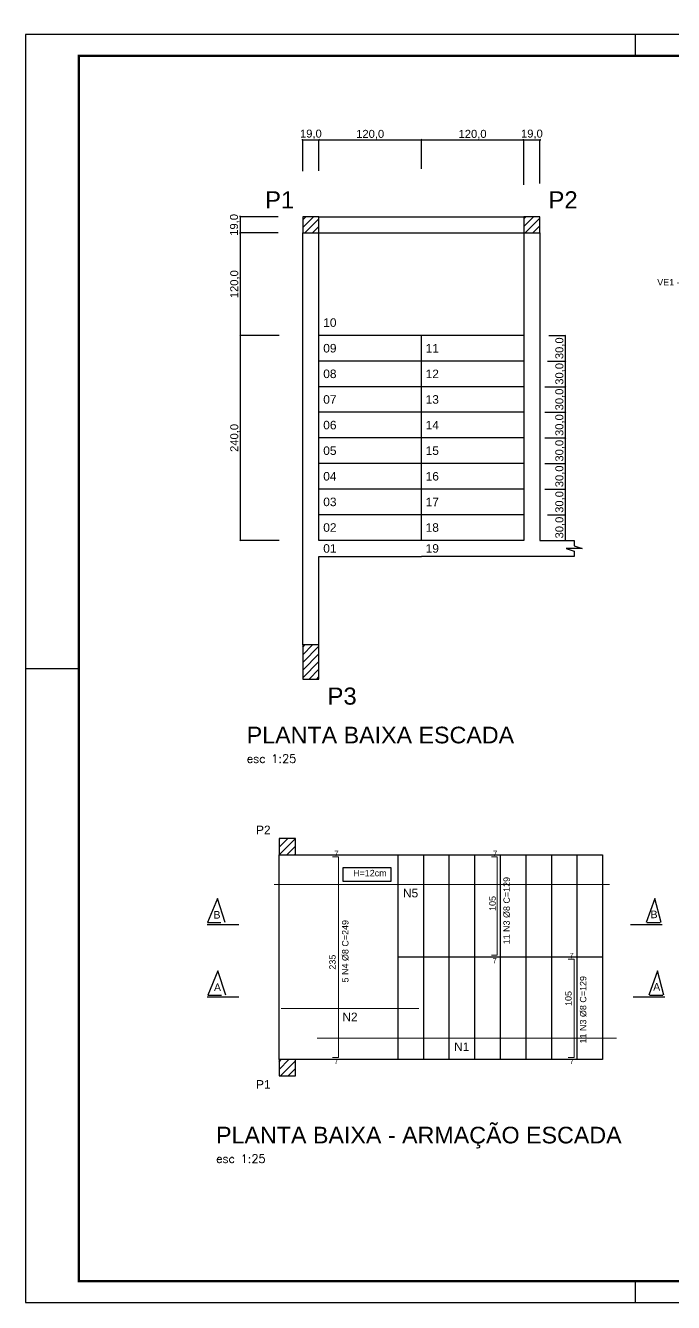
# Model space of a CAD drawing. Header units: millimetres. Extents: x 347 to 617, y -69 to -9.
# Drawn here: x 528.8 to 559.2, y -69.2 to -9.3 of the extents above; entities that cross this region are included whole.
import ezdxf

# ---------------------------------------------------------------- set-up
doc = ezdxf.new("R2010")
doc.units = ezdxf.units.MM
doc.linetypes.add('HIDDEN', pattern=[9.525, 6.35, -3.175])
for name, color, linetype in [('01 - Detalhe', 1, 'Continuous'), ('ARQ-FOLHA', 7, 'Continuous'), ('ARQ-TEXTO4', 1, 'Continuous'), ('COTA CYPE', 31, 'Continuous'), ('LINHAS GERAIS.', 7, 'Continuous')]:
    doc.layers.add(name, color=color, linetype=linetype)
doc.layers.add('ARM_LONGITUDINAL_Ø10', color=33, linetype='Continuous', lineweight=9)
doc.layers.add('ARM_LONGITUDINAL_Ø8', color=32, linetype='Continuous', lineweight=9)
doc.styles.add('ROMANS', font='romans.shx')
doc.styles.get("Standard").update_dxf_attribs({"font": 'arial.ttf'})
doc.dimstyles.new('Copy of 1-50', dxfattribs={"dimscale": 0.05, "dimtxt": 7.5, "dimasz": 0.8, "dimexe": 0.1, "dimexo": 0.2, "dimgap": 0.3, "dimtad": 1, "dimdec": 1, "dimlfac": 25, "dimzin": 1, "dimtxsty": 'Standard', "dimblk": 'OBLIQUE', "dimcen": 10, "dimdle": 0.1, "dimclrd": 7, "dimclre": 8, "dimclrt": 256, "dimadec": 0, "dimazin": 2, "dimtfac": 1, "dimtdec": 1, "dimtmove": 2, "dimatfit": 0, "dimldrblk": 'OBLIQUE', "dimfxl": 0, "dimlwd": -1, "dimlwe": -1, "dimarcsym": 0})

# ---------------------------------------------------------------- blocks, each defined once
blk = doc.blocks.new('FOLHA A1')
at = {"layer": 'ARQ-FOLHA'}
for p, q in [((841, 0), (0, 0)), ((0, 0), (0, -594)), ((286, -10), (286, 0)), ((471, -10), (471, 0)), ((656, -10), (656, 0)), ((841, -594), (841, 0)), ((0, -297), (25, -297)), ((831, -297), (841, -297)), ((286, -594), (286, -584)), ((471, -594), (471, -584)), ((656, -594), (656, -584)), ((0, -594), (841, -594))]:
    blk.add_line(p, q, dxfattribs=at)
at = {"layer": 'ARQ-FOLHA', "const_width": 1}
blk.add_lwpolyline([(25, -10), (25, -584), (831, -584), (831, -10), (25, -10)], dxfattribs=at)
blk = doc.blocks.new('_OBLIQUE')
at = {"color": 0, "linetype": 'ByBlock'}
blk.add_line((-0.5, -0.5), (0.5, 0.5), dxfattribs=at)
blk = doc.blocks.new('*D423')
at = {"layer": 'COTA CYPE', "color": 7}
for p, q in [((541.801, -14.698), (541.761, -14.698)), ((541.801, -14.698), (542.561, -14.698)), ((542.561, -14.698), (542.601, -14.698))]:
    blk.add_line(p, q, dxfattribs=at)
at = {"layer": 'COTA CYPE', "color": 8}
for p, q in [((541.801, -16.172), (541.801, -14.693)), ((542.561, -16.154), (542.561, -14.693))]:
    blk.add_line(p, q, dxfattribs=at)
at = {"layer": 'Defpoints', "color": 0}
for p in [(542.561, -14.698), (541.801, -16.182), (542.561, -16.164)]:
    blk.add_point(p, dxfattribs=at)
at = {"layer": 'COTA CYPE', "color": 7, "xscale": 0.04000000000000001, "yscale": 0.04000000000000001, "zscale": 0.04000000000000001}
blk.add_blockref('_OBLIQUE', (541.801, -14.698), dxfattribs=at)
at = {"layer": 'COTA CYPE', "color": 7, "xscale": 0.04000000000000001, "yscale": 0.04000000000000001, "zscale": 0.04000000000000001, "rotation": 180}
blk.add_blockref('_OBLIQUE', (542.561, -14.698), dxfattribs=at)
at = {"layer": 'COTA CYPE', "insert": (542.181, -14.445), "char_height": 0.375, "attachment_point": 5}
blk.add_mtext('19,0', dxfattribs=at)
blk = doc.blocks.new('*D424')
at = {"layer": 'COTA CYPE', "color": 7}
blk.add_line((542.556, -14.698), (547.366, -14.698), dxfattribs=at)
at = {"layer": 'COTA CYPE', "color": 8}
for p, q in [((542.561, -16.154), (542.561, -14.693)), ((547.361, -16.06), (547.361, -14.693))]:
    blk.add_line(p, q, dxfattribs=at)
at = {"layer": 'Defpoints', "color": 0}
for p in [(547.361, -14.698), (547.361, -16.07), (542.561, -16.164)]:
    blk.add_point(p, dxfattribs=at)
at = {"layer": 'COTA CYPE', "color": 7, "xscale": 0.04000000000000001, "yscale": 0.04000000000000001, "zscale": 0.04000000000000001, "rotation": 180}
blk.add_blockref('_OBLIQUE', (542.561, -14.698), dxfattribs=at)
at = {"layer": 'COTA CYPE', "color": 7, "xscale": 0.04000000000000001, "yscale": 0.04000000000000001, "zscale": 0.04000000000000001}
blk.add_blockref('_OBLIQUE', (547.361, -14.698), dxfattribs=at)
at = {"layer": 'COTA CYPE', "insert": (544.961, -14.457), "char_height": 0.375, "attachment_point": 5}
blk.add_mtext('120,0', dxfattribs=at)
blk = doc.blocks.new('*D425')
at = {"layer": 'COTA CYPE', "color": 7}
blk.add_line((547.356, -14.698), (552.166, -14.698), dxfattribs=at)
at = {"layer": 'COTA CYPE', "color": 8}
for p, q in [((547.361, -16.06), (547.361, -14.693)), ((552.161, -16.816), (552.161, -14.693))]:
    blk.add_line(p, q, dxfattribs=at)
at = {"layer": 'Defpoints', "color": 0}
for p in [(552.161, -14.698), (547.361, -16.07), (552.161, -16.826)]:
    blk.add_point(p, dxfattribs=at)
at = {"layer": 'COTA CYPE', "color": 7, "xscale": 0.04000000000000001, "yscale": 0.04000000000000001, "zscale": 0.04000000000000001, "rotation": 180}
blk.add_blockref('_OBLIQUE', (547.361, -14.698), dxfattribs=at)
at = {"layer": 'COTA CYPE', "color": 7, "xscale": 0.04000000000000001, "yscale": 0.04000000000000001, "zscale": 0.04000000000000001}
blk.add_blockref('_OBLIQUE', (552.161, -14.698), dxfattribs=at)
at = {"layer": 'COTA CYPE', "insert": (549.761, -14.457), "char_height": 0.375, "attachment_point": 5}
blk.add_mtext('120,0', dxfattribs=at)
blk = doc.blocks.new('*D426')
at = {"layer": 'COTA CYPE', "color": 7}
for p, q in [((552.161, -14.698), (552.121, -14.698)), ((552.161, -14.698), (552.921, -14.698)), ((552.921, -14.698), (552.961, -14.698))]:
    blk.add_line(p, q, dxfattribs=at)
at = {"layer": 'COTA CYPE', "color": 8}
for p, q in [((552.161, -16.816), (552.161, -14.693)), ((552.921, -16.743), (552.921, -14.693))]:
    blk.add_line(p, q, dxfattribs=at)
at = {"layer": 'Defpoints', "color": 0}
for p in [(552.921, -14.698), (552.161, -16.826), (552.921, -16.753)]:
    blk.add_point(p, dxfattribs=at)
at = {"layer": 'COTA CYPE', "color": 7, "xscale": 0.04000000000000001, "yscale": 0.04000000000000001, "zscale": 0.04000000000000001}
blk.add_blockref('_OBLIQUE', (552.161, -14.698), dxfattribs=at)
at = {"layer": 'COTA CYPE', "color": 7, "xscale": 0.04000000000000001, "yscale": 0.04000000000000001, "zscale": 0.04000000000000001, "rotation": 180}
blk.add_blockref('_OBLIQUE', (552.921, -14.698), dxfattribs=at)
at = {"layer": 'COTA CYPE', "insert": (552.541, -14.445), "char_height": 0.375, "attachment_point": 5}
blk.add_mtext('19,0', dxfattribs=at)
blk = doc.blocks.new('*D427')
at = {"layer": 'COTA CYPE', "color": 8}
for p, q in [((540.64, -18.305), (538.859, -18.305)), ((540.64, -19.065), (538.859, -19.065))]:
    blk.add_line(p, q, dxfattribs=at)
at = {"layer": 'COTA CYPE', "color": 7}
for p, q in [((538.864, -18.305), (538.864, -18.265)), ((538.864, -18.305), (538.864, -19.065)), ((538.864, -19.065), (538.864, -19.105))]:
    blk.add_line(p, q, dxfattribs=at)
at = {"layer": 'Defpoints', "color": 0}
for p in [(540.65, -18.305), (538.864, -19.065), (540.65, -19.065)]:
    blk.add_point(p, dxfattribs=at)
at = {"layer": 'COTA CYPE', "color": 7, "xscale": 0.04000000000000001, "yscale": 0.04000000000000001, "zscale": 0.04000000000000001}
for p, rotation in [((538.864, -18.305), 270), ((538.864, -19.065), 90)]:
    blk.add_blockref('_OBLIQUE', p, dxfattribs=dict(at, rotation=rotation))
at = {"layer": 'COTA CYPE', "insert": (538.611, -18.685), "char_height": 0.375, "attachment_point": 5, "rotation": 90}
blk.add_mtext('19,0', dxfattribs=at)
blk = doc.blocks.new('*D428')
at = {"layer": 'COTA CYPE', "color": 8}
for p, q in [((540.64, -19.065), (538.859, -19.065)), ((540.695, -23.865), (538.859, -23.865))]:
    blk.add_line(p, q, dxfattribs=at)
at = {"layer": 'COTA CYPE', "color": 7}
blk.add_line((538.864, -19.06), (538.864, -23.87), dxfattribs=at)
at = {"layer": 'Defpoints', "color": 0}
for p in [(540.65, -19.065), (538.864, -23.865), (540.705, -23.865)]:
    blk.add_point(p, dxfattribs=at)
at = {"layer": 'COTA CYPE', "color": 7, "xscale": 0.04000000000000001, "yscale": 0.04000000000000001, "zscale": 0.04000000000000001}
for p, rotation in [((538.864, -19.065), 90), ((538.864, -23.865), 270)]:
    blk.add_blockref('_OBLIQUE', p, dxfattribs=dict(at, rotation=rotation))
at = {"layer": 'COTA CYPE', "insert": (538.624, -21.465), "char_height": 0.375, "attachment_point": 5, "rotation": 90}
blk.add_mtext('120,0', dxfattribs=at)
blk = doc.blocks.new('*D429')
at = {"layer": 'COTA CYPE', "color": 8}
for p, q in [((540.695, -23.865), (538.859, -23.865)), ((540.695, -33.465), (538.859, -33.465))]:
    blk.add_line(p, q, dxfattribs=at)
at = {"layer": 'COTA CYPE', "color": 7}
blk.add_line((538.864, -23.86), (538.864, -33.47), dxfattribs=at)
at = {"layer": 'Defpoints', "color": 0}
for p in [(540.705, -23.865), (538.864, -33.465), (540.705, -33.465)]:
    blk.add_point(p, dxfattribs=at)
at = {"layer": 'COTA CYPE', "color": 7, "xscale": 0.04000000000000001, "yscale": 0.04000000000000001, "zscale": 0.04000000000000001}
for p, rotation in [((538.864, -23.865), 90), ((538.864, -33.465), 270)]:
    blk.add_blockref('_OBLIQUE', p, dxfattribs=dict(at, rotation=rotation))
at = {"layer": 'COTA CYPE', "insert": (538.624, -28.665), "char_height": 0.375, "attachment_point": 5, "rotation": 90}
blk.add_mtext('240,0', dxfattribs=at)
blk = doc.blocks.new('*D434')
at = {"layer": 'COTA CYPE', "color": 8}
for p, q in [((553.333, -23.865), (554.108, -23.865)), ((553.277, -25.065), (554.108, -25.065))]:
    blk.add_line(p, q, dxfattribs=at)
at = {"layer": 'COTA CYPE', "color": 7}
blk.add_line((554.103, -23.86), (554.103, -25.07), dxfattribs=at)
at = {"layer": 'Defpoints', "color": 0}
for p in [(553.323, -23.865), (553.267, -25.065), (554.103, -25.065)]:
    blk.add_point(p, dxfattribs=at)
at = {"layer": 'COTA CYPE', "color": 7, "xscale": 0.04000000000000001, "yscale": 0.04000000000000001, "zscale": 0.04000000000000001}
for p, rotation in [((554.103, -23.865), 90), ((554.103, -25.065), 270)]:
    blk.add_blockref('_OBLIQUE', p, dxfattribs=dict(at, rotation=rotation))
at = {"layer": 'COTA CYPE', "insert": (553.862, -24.465), "char_height": 0.375, "attachment_point": 5, "rotation": 90}
blk.add_mtext('30,0', dxfattribs=at)
blk = doc.blocks.new('*D435')
at = {"layer": 'COTA CYPE', "color": 8}
for p, q in [((553.277, -25.065), (554.108, -25.065)), ((553.149, -26.265), (554.108, -26.265))]:
    blk.add_line(p, q, dxfattribs=at)
at = {"layer": 'COTA CYPE', "color": 7}
blk.add_line((554.103, -25.06), (554.103, -26.27), dxfattribs=at)
at = {"layer": 'Defpoints', "color": 0}
for p in [(553.267, -25.065), (553.139, -26.265), (554.103, -26.265)]:
    blk.add_point(p, dxfattribs=at)
at = {"layer": 'COTA CYPE', "color": 7, "xscale": 0.04000000000000001, "yscale": 0.04000000000000001, "zscale": 0.04000000000000001}
for p, rotation in [((554.103, -25.065), 90), ((554.103, -26.265), 270)]:
    blk.add_blockref('_OBLIQUE', p, dxfattribs=dict(at, rotation=rotation))
at = {"layer": 'COTA CYPE', "insert": (553.862, -25.665), "char_height": 0.375, "attachment_point": 5, "rotation": 90}
blk.add_mtext('30,0', dxfattribs=at)
blk = doc.blocks.new('*D436')
at = {"layer": 'COTA CYPE', "color": 8}
for p, q in [((553.149, -26.265), (554.108, -26.265)), ((553.149, -27.465), (554.108, -27.465))]:
    blk.add_line(p, q, dxfattribs=at)
at = {"layer": 'COTA CYPE', "color": 7}
blk.add_line((554.103, -26.26), (554.103, -27.47), dxfattribs=at)
at = {"layer": 'Defpoints', "color": 0}
for p in [(553.139, -26.265), (553.139, -27.465), (554.103, -27.465)]:
    blk.add_point(p, dxfattribs=at)
at = {"layer": 'COTA CYPE', "color": 7, "xscale": 0.04000000000000001, "yscale": 0.04000000000000001, "zscale": 0.04000000000000001}
for p, rotation in [((554.103, -26.265), 90), ((554.103, -27.465), 270)]:
    blk.add_blockref('_OBLIQUE', p, dxfattribs=dict(at, rotation=rotation))
at = {"layer": 'COTA CYPE', "insert": (553.862, -26.865), "char_height": 0.375, "attachment_point": 5, "rotation": 90}
blk.add_mtext('30,0', dxfattribs=at)
blk = doc.blocks.new('*D437')
at = {"layer": 'COTA CYPE', "color": 8}
for p, q in [((553.149, -27.465), (554.108, -27.465)), ((553.149, -28.665), (554.108, -28.665))]:
    blk.add_line(p, q, dxfattribs=at)
at = {"layer": 'COTA CYPE', "color": 7}
blk.add_line((554.103, -27.46), (554.103, -28.67), dxfattribs=at)
at = {"layer": 'Defpoints', "color": 0}
for p in [(553.139, -27.465), (553.139, -28.665), (554.103, -28.665)]:
    blk.add_point(p, dxfattribs=at)
at = {"layer": 'COTA CYPE', "color": 7, "xscale": 0.04000000000000001, "yscale": 0.04000000000000001, "zscale": 0.04000000000000001}
for p, rotation in [((554.103, -27.465), 90), ((554.103, -28.665), 270)]:
    blk.add_blockref('_OBLIQUE', p, dxfattribs=dict(at, rotation=rotation))
at = {"layer": 'COTA CYPE', "insert": (553.862, -28.065), "char_height": 0.375, "attachment_point": 5, "rotation": 90}
blk.add_mtext('30,0', dxfattribs=at)
blk = doc.blocks.new('*D438')
at = {"layer": 'COTA CYPE', "color": 8}
for p, q in [((553.149, -28.665), (554.108, -28.665)), ((553.149, -29.865), (554.108, -29.865))]:
    blk.add_line(p, q, dxfattribs=at)
at = {"layer": 'COTA CYPE', "color": 7}
blk.add_line((554.103, -28.66), (554.103, -29.87), dxfattribs=at)
at = {"layer": 'Defpoints', "color": 0}
for p in [(553.139, -28.665), (553.139, -29.865), (554.103, -29.865)]:
    blk.add_point(p, dxfattribs=at)
at = {"layer": 'COTA CYPE', "color": 7, "xscale": 0.04000000000000001, "yscale": 0.04000000000000001, "zscale": 0.04000000000000001}
for p, rotation in [((554.103, -28.665), 90), ((554.103, -29.865), 270)]:
    blk.add_blockref('_OBLIQUE', p, dxfattribs=dict(at, rotation=rotation))
at = {"layer": 'COTA CYPE', "insert": (553.862, -29.265), "char_height": 0.375, "attachment_point": 5, "rotation": 90}
blk.add_mtext('30,0', dxfattribs=at)
blk = doc.blocks.new('*D439')
at = {"layer": 'COTA CYPE', "color": 8}
for p, q in [((553.149, -29.865), (554.108, -29.865)), ((553.149, -31.065), (554.108, -31.065))]:
    blk.add_line(p, q, dxfattribs=at)
at = {"layer": 'COTA CYPE', "color": 7}
blk.add_line((554.103, -29.86), (554.103, -31.07), dxfattribs=at)
at = {"layer": 'Defpoints', "color": 0}
for p in [(553.139, -29.865), (553.139, -31.065), (554.103, -31.065)]:
    blk.add_point(p, dxfattribs=at)
at = {"layer": 'COTA CYPE', "color": 7, "xscale": 0.04000000000000001, "yscale": 0.04000000000000001, "zscale": 0.04000000000000001}
for p, rotation in [((554.103, -29.865), 90), ((554.103, -31.065), 270)]:
    blk.add_blockref('_OBLIQUE', p, dxfattribs=dict(at, rotation=rotation))
at = {"layer": 'COTA CYPE', "insert": (553.862, -30.465), "char_height": 0.375, "attachment_point": 5, "rotation": 90}
blk.add_mtext('30,0', dxfattribs=at)
blk = doc.blocks.new('*D440')
at = {"layer": 'COTA CYPE', "color": 8}
for p, q in [((553.149, -31.065), (554.108, -31.065)), ((553.274, -32.265), (554.108, -32.265))]:
    blk.add_line(p, q, dxfattribs=at)
at = {"layer": 'COTA CYPE', "color": 7}
blk.add_line((554.103, -31.06), (554.103, -32.27), dxfattribs=at)
at = {"layer": 'Defpoints', "color": 0}
for p in [(553.139, -31.065), (553.264, -32.265), (554.103, -32.265)]:
    blk.add_point(p, dxfattribs=at)
at = {"layer": 'COTA CYPE', "color": 7, "xscale": 0.04000000000000001, "yscale": 0.04000000000000001, "zscale": 0.04000000000000001}
for p, rotation in [((554.103, -31.065), 90), ((554.103, -32.265), 270)]:
    blk.add_blockref('_OBLIQUE', p, dxfattribs=dict(at, rotation=rotation))
at = {"layer": 'COTA CYPE', "insert": (553.862, -31.665), "char_height": 0.375, "attachment_point": 5, "rotation": 90}
blk.add_mtext('30,0', dxfattribs=at)
blk = doc.blocks.new('*D441')
at = {"layer": 'COTA CYPE', "color": 8}
for p, q in [((553.274, -32.265), (554.108, -32.265)), ((553.149, -33.465), (554.108, -33.465))]:
    blk.add_line(p, q, dxfattribs=at)
at = {"layer": 'COTA CYPE', "color": 7}
blk.add_line((554.103, -32.26), (554.103, -33.47), dxfattribs=at)
at = {"layer": 'Defpoints', "color": 0}
for p in [(553.264, -32.265), (553.139, -33.465), (554.103, -33.465)]:
    blk.add_point(p, dxfattribs=at)
at = {"layer": 'COTA CYPE', "color": 7, "xscale": 0.04000000000000001, "yscale": 0.04000000000000001, "zscale": 0.04000000000000001}
for p, rotation in [((554.103, -32.265), 90), ((554.103, -33.465), 270)]:
    blk.add_blockref('_OBLIQUE', p, dxfattribs=dict(at, rotation=rotation))
at = {"layer": 'COTA CYPE', "insert": (553.862, -32.865), "char_height": 0.375, "attachment_point": 5, "rotation": 90}
blk.add_mtext('30,0', dxfattribs=at)

msp = doc.modelspace()

# ---------------------------------------------------------------- hatches: boundary and pattern name
at = {"layer": 'COTA CYPE'}
h = msp.add_hatch(dxfattribs=at)
h.set_pattern_fill('ANSI31', scale=0.08)
h.set_pattern_definition([(45, (94.4651, 0.93045), (-0.17960512, 0.17960512), [])])
h.paths.add_polyline_path([(552.921, -18.3054), (552.161, -18.3054), (552.161, -19.0654), (552.921, -19.0654)])
h.paths.add_polyline_path([(542.561, -38.3654), (541.801, -38.3654), (541.801, -39.9654), (542.561, -39.9654)])
h.paths.add_polyline_path([(541.4537, -47.4283), (540.6937, -47.4283), (540.6937, -48.1883), (541.4537, -48.1883)])
h.paths.add_polyline_path([(541.4537, -57.7883), (540.6937, -57.7883), (540.6937, -58.5483), (541.4537, -58.5483)])
h.paths.add_polyline_path([(547.0136, -11.6892), (584.5454, -11.6892), (584.5454, -9.3471), (547.0136, -9.3471)], flags=9)
h.paths.add_polyline_path([(597.8558, -15.4495), (599.4734, -15.4495), (599.4734, -14.8485), (597.8558, -14.8485)], flags=9)
h.paths.add_polyline_path([(597.8558, -14.4686), (599.4734, -14.4686), (599.4734, -13.8676), (597.8558, -13.8676)], flags=9)
h.paths.add_polyline_path([(598.0188, -13.4674), (599.4098, -13.4674), (599.4098, -12.8664), (598.0188, -12.8664)], flags=9)
h.paths.add_polyline_path([(598.02, -12.4572), (599.411, -12.4572), (599.411, -11.8561), (598.02, -11.8561)], flags=9)
h.paths.add_polyline_path([(598.0184, -11.472), (599.4094, -11.472), (599.4094, -10.871), (598.0184, -10.871)], flags=9)
h.paths.add_polyline_path([(599.6282, -37.5405), (616.7679, -37.5405), (616.7679, -33.6371), (599.6282, -33.6371)], flags=9)
h.paths.add_polyline_path([(556.2319, -66.1142), (572.2191, -66.1142), (572.2191, -63.9435), (556.2319, -63.9435)], flags=9)
h.paths.add_polyline_path([(586.4827, -36.661), (587.0989, -36.661), (587.0989, -36.0428), (586.4827, -36.0428)], flags=9)
h.paths.add_polyline_path([(581.0699, -39.8028), (581.7967, -39.3635), (581.4768, -38.8344), (580.7501, -39.2738)], flags=24)
h.paths.add_polyline_path([(572.9695, -42.6109), (573.8187, -42.6109), (573.8187, -41.9927), (572.9695, -41.9927)], flags=9)
h.paths.add_polyline_path([(570.2202, -42.6883), (570.6033, -42.6883), (570.6033, -42.0701), (570.2202, -42.0701)], flags=9)
h.paths.add_polyline_path([(585.9894, -62.7217), (586.6055, -62.7217), (586.6055, -62.1035), (585.9894, -62.1035)], flags=9)
h.paths.add_polyline_path([(572.095, -53.3127), (572.9442, -53.3127), (572.9442, -52.6944), (572.095, -52.6944)], flags=9)
h.paths.add_polyline_path([(569.807, -53.4314), (570.19, -53.4314), (570.19, -52.8132), (569.807, -52.8132)], flags=9)
h.paths.add_polyline_path([(578.9858, -58.0279), (579.7231, -58.4494), (580.0299, -57.9127), (579.2927, -57.4912)], flags=24)
h.paths.add_polyline_path([(575.462, -53.5927), (575.9636, -53.9505), (576.3226, -53.4473), (575.821, -53.0894)], flags=9)
h.paths.add_polyline_path([(572.3829, -55.0276), (572.9991, -55.0276), (572.9991, -54.4093), (572.3829, -54.4093)], flags=9)
h.paths.add_polyline_path([(586.6191, -33.8532), (589.6238, -33.8532), (589.6238, -33.2349), (586.6191, -33.2349)], flags=9)
h.paths.add_polyline_path([(568.152, -39.9914), (571.4926, -39.9914), (571.4926, -39.3731), (568.152, -39.3731)], flags=9)
h.paths.add_polyline_path([(567.7287, -50.8259), (571.0692, -50.8259), (571.0692, -50.2077), (567.7287, -50.2077)], flags=9)
h.paths.add_polyline_path([(586.2242, -57.3782), (589.0057, -57.3782), (589.0057, -56.76), (586.2242, -56.76)], flags=9)
h.paths.add_polyline_path([(543.503, -53.6613), (543.503, -52.8121), (542.8848, -52.8121), (542.8848, -53.6613)], flags=9)
h.paths.add_polyline_path([(554.5665, -55.3953), (554.5665, -54.546), (553.9483, -54.546), (553.9483, -55.3953)], flags=9)
h.paths.add_polyline_path([(543.2073, -48.3851), (543.5232, -48.3851), (543.5232, -47.8754), (543.2073, -47.8754)], flags=9)
h.paths.add_polyline_path([(543.1973, -58.1238), (543.5132, -58.1238), (543.5132, -57.614), (543.1973, -57.614)], flags=9)
h.paths.add_polyline_path([(554.2312, -58.1345), (554.5471, -58.1345), (554.5471, -57.6248), (554.2312, -57.6248)], flags=9)
h.paths.add_polyline_path([(554.2267, -53.1728), (554.5425, -53.1728), (554.5425, -52.6631), (554.2267, -52.6631)], flags=9)
h.paths.add_polyline_path([(550.6455, -48.3825), (550.9613, -48.3825), (550.9613, -47.8727), (550.6455, -47.8727)], flags=9)
h.paths.add_polyline_path([(550.6243, -53.4102), (550.9402, -53.4102), (550.9402, -52.9005), (550.6243, -52.9005)], flags=9)
h.paths.add_polyline_path([(551.0073, -50.9438), (551.0073, -50.0945), (550.3891, -50.0945), (550.3891, -50.9438)], flags=9)
h.paths.add_polyline_path([(544.0519, -49.364), (545.7741, -49.364), (545.7741, -48.7458), (544.0519, -48.7458)], flags=9)
h.paths.add_polyline_path([(582.713, -18.7476), (588.8735, -18.7476), (588.8735, -17.8646), (582.713, -17.8646)], flags=9)
h.paths.add_polyline_path([(582.8441, -25.0476), (588.1714, -25.0476), (588.1714, -24.1646), (582.8441, -24.1646)], flags=9)
h.paths.add_polyline_path([(582.4812, -12.4476), (588.1714, -12.4476), (588.1714, -11.5646), (582.4812, -11.5646)], flags=9)
h.paths.add_polyline_path([(579.9771, -65.9763), (586.1067, -65.9763), (586.1067, -64.0149), (579.9771, -64.0149)], flags=9)
h.paths.add_polyline_path([(570.6393, -46.4883), (576.7673, -46.4883), (576.7673, -44.5268), (570.6393, -44.5268)], flags=9)
h.paths.add_polyline_path([(537.5554, -62.762), (556.7652, -62.762), (556.7652, -60.8006), (537.5554, -60.8006)], flags=9)
h.paths.add_polyline_path([(537.5273, -51.2707), (538.0327, -51.2705), (538.0324, -50.741), (537.527, -50.7412)], flags=9)
h.paths.add_polyline_path([(558.0139, -51.2518), (558.5193, -51.2515), (558.519, -50.722), (558.0136, -50.7223)], flags=9)
h.paths.add_polyline_path([(537.5514, -54.6638), (538.0583, -54.6635), (538.0581, -54.134), (537.5512, -54.1343)], flags=9)
h.paths.add_polyline_path([(558.1375, -54.6448), (558.6444, -54.6446), (558.6441, -54.115), (558.1372, -54.1153)], flags=9)
h.paths.add_polyline_path([(538.9924, -43.8645), (551.7244, -43.8645), (551.7244, -41.903), (538.9924, -41.903)], flags=9)
h.paths.add_polyline_path([(564.7191, -32.1795), (573.5132, -32.1795), (573.5132, -30.218), (564.7191, -30.218)], flags=9)
h.paths.add_polyline_path([(539.5397, -47.4467), (540.4232, -47.4467), (540.4232, -46.6224), (539.5397, -46.6224)], flags=9)
h.paths.add_polyline_path([(539.6128, -59.3683), (540.4963, -59.3683), (540.4963, -58.544), (539.6128, -58.544)], flags=9)
h.paths.add_polyline_path([(546.3865, -50.4067), (547.3008, -50.4067), (547.3008, -49.5824), (546.3865, -49.5824)], flags=9)
h.paths.add_polyline_path([(551.6812, -52.4774), (551.6812, -49.1704), (551.063, -49.1704), (551.063, -52.4774)], flags=9)
h.paths.add_polyline_path([(579.7195, -41.4783), (583.7965, -39.1), (583.3812, -38.388), (579.3041, -40.7663)], flags=9)
h.paths.add_polyline_path([(544.1185, -54.2474), (544.1185, -51.1735), (543.5003, -51.1735), (543.5003, -54.2474)], flags=9)
h.paths.add_polyline_path([(555.2671, -57.1196), (555.2671, -53.8127), (554.6489, -53.8127), (554.6489, -57.1196)], flags=9)
h.paths.add_polyline_path([(548.8266, -57.6083), (549.7409, -57.6083), (549.7409, -56.784), (548.8266, -56.784)], flags=9)
h.paths.add_polyline_path([(543.5503, -56.2083), (544.4646, -56.2083), (544.4646, -55.384), (543.5503, -55.384)], flags=9)
h.paths.add_polyline_path([(577.4864, -58.0241), (581.5635, -60.4024), (581.9788, -59.6904), (577.9017, -57.3121)], flags=9)
h.paths.add_polyline_path([(570.2053, -54.0838), (574.9254, -54.0838), (574.9254, -53.2595), (570.2053, -53.2595)], flags=9)
h.paths.add_polyline_path([(574.1804, -16.0502), (577.1851, -16.0502), (577.1851, -15.432), (574.1804, -15.432)], flags=9)
h.paths.add_polyline_path([(575.0428, -13.5049), (575.8643, -13.5049), (575.8643, -12.6806), (575.0428, -12.6806)], flags=9)
h.paths.add_polyline_path([(573.8428, -14.2049), (574.6643, -14.2049), (574.6643, -13.3806), (573.8428, -13.3806)], flags=9)
h.paths.add_polyline_path([(572.6436, -14.9118), (573.4651, -14.9118), (573.4651, -14.0875), (572.6436, -14.0875)], flags=9)
h.paths.add_polyline_path([(571.4439, -15.6049), (572.2654, -15.6049), (572.2654, -14.7806), (571.4439, -14.7806)], flags=9)
h.paths.add_polyline_path([(570.2406, -16.3049), (571.0621, -16.3049), (571.0621, -15.4806), (570.2406, -15.4806)], flags=9)
h.paths.add_polyline_path([(569.0452, -17.0118), (569.8668, -17.0118), (569.8668, -16.1875), (569.0452, -16.1875)], flags=9)
h.paths.add_polyline_path([(567.8436, -17.7047), (568.6651, -17.7047), (568.6651, -16.8804), (567.8436, -16.8804)], flags=9)
h.paths.add_polyline_path([(566.6477, -18.4118), (567.4692, -18.4118), (567.4692, -17.5875), (566.6477, -17.5875)], flags=9)
h.paths.add_polyline_path([(565.5208, -19.1118), (566.3424, -19.1118), (566.3424, -18.2875), (565.5208, -18.2875)], flags=9)
h.paths.add_polyline_path([(563.9789, -19.8049), (564.8005, -19.8049), (564.8005, -18.9806), (563.9789, -18.9806)], flags=9)
h.paths.add_polyline_path([(565.2166, -20.5049), (566.0381, -20.5049), (566.0381, -19.6806), (565.2166, -19.6806)], flags=9)
h.paths.add_polyline_path([(566.4166, -21.2049), (567.2381, -21.2049), (567.2381, -20.3806), (566.4166, -20.3806)], flags=9)
h.paths.add_polyline_path([(567.6166, -21.9049), (568.4381, -21.9049), (568.4381, -21.0806), (567.6166, -21.0806)], flags=9)
h.paths.add_polyline_path([(568.8166, -22.6049), (569.6381, -22.6049), (569.6381, -21.7806), (568.8166, -21.7806)], flags=9)
h.paths.add_polyline_path([(570.0166, -23.3049), (570.8381, -23.3049), (570.8381, -22.4806), (570.0166, -22.4806)], flags=9)
h.paths.add_polyline_path([(571.2166, -24.0049), (572.0381, -24.0049), (572.0381, -23.1806), (571.2166, -23.1806)], flags=9)
h.paths.add_polyline_path([(572.4166, -24.7047), (573.2381, -24.7047), (573.2381, -23.8804), (572.4166, -23.8804)], flags=9)
h.paths.add_polyline_path([(573.6166, -25.4049), (574.4381, -25.4049), (574.4381, -24.5806), (573.6166, -24.5806)], flags=9)
h.paths.add_polyline_path([(574.8166, -26.1049), (575.6381, -26.1049), (575.6381, -25.2806), (574.8166, -25.2806)], flags=9)
h.paths.add_polyline_path([(558.3409, -21.6864), (561.6814, -21.6864), (561.6814, -21.0682), (558.3409, -21.0682)], flags=9)
h.paths.add_polyline_path([(575.8109, -28.0795), (578.5923, -28.0795), (578.5923, -27.4613), (575.8109, -27.4613)], flags=9)
h.paths.add_polyline_path([(540.1392, -18.2485), (541.7062, -18.2485), (541.7062, -16.7999), (540.1392, -16.7999)], flags=9)
h.paths.add_polyline_path([(553.1348, -18.2485), (554.7018, -18.2485), (554.7018, -16.7999), (553.1348, -16.7999)], flags=9)
h.paths.add_polyline_path([(542.7748, -41.4994), (544.3418, -41.4994), (544.3418, -40.0508), (542.7748, -40.0508)], flags=9)
h.paths.add_polyline_path([(547.4002, -34.2613), (548.2217, -34.2613), (548.2217, -33.437), (547.4002, -33.437)], flags=9)
h.paths.add_polyline_path([(547.4002, -24.8847), (548.2217, -24.8847), (548.2217, -24.0604), (547.4002, -24.0604)], flags=9)
h.paths.add_polyline_path([(547.4002, -26.0847), (548.2217, -26.0847), (548.2217, -25.2604), (547.4002, -25.2604)], flags=9)
h.paths.add_polyline_path([(547.4002, -27.2811), (548.2217, -27.2811), (548.2217, -26.4568), (547.4002, -26.4568)], flags=9)
h.paths.add_polyline_path([(547.4002, -28.4847), (548.2217, -28.4847), (548.2217, -27.6604), (547.4002, -27.6604)], flags=9)
h.paths.add_polyline_path([(547.4002, -29.6813), (548.2217, -29.6813), (548.2217, -28.857), (547.4002, -28.857)], flags=9)
h.paths.add_polyline_path([(547.4002, -30.8813), (548.2217, -30.8813), (548.2217, -30.057), (547.4002, -30.057)], flags=9)
h.paths.add_polyline_path([(547.4002, -32.0847), (548.2217, -32.0847), (548.2217, -31.2604), (547.4002, -31.2604)], flags=9)
h.paths.add_polyline_path([(547.4002, -33.2813), (548.2217, -33.2813), (548.2217, -32.457), (547.4002, -32.457)], flags=9)
h.paths.add_polyline_path([(542.6378, -34.2613), (543.4594, -34.2613), (543.4594, -33.437), (542.6378, -33.437)], flags=9)
h.paths.add_polyline_path([(542.6002, -23.6813), (543.4217, -23.6813), (543.4217, -22.857), (542.6002, -22.857)], flags=9)
h.paths.add_polyline_path([(542.6378, -24.8813), (543.4594, -24.8813), (543.4594, -24.057), (542.6378, -24.057)], flags=9)
h.paths.add_polyline_path([(542.6378, -26.0813), (543.4594, -26.0813), (543.4594, -25.257), (542.6378, -25.257)], flags=9)
h.paths.add_polyline_path([(542.6378, -27.2813), (543.4594, -27.2813), (543.4594, -26.457), (542.6378, -26.457)], flags=9)
h.paths.add_polyline_path([(542.6378, -28.4813), (543.4594, -28.4813), (543.4594, -27.657), (542.6378, -27.657)], flags=9)
h.paths.add_polyline_path([(542.6378, -29.6813), (543.4594, -29.6813), (543.4594, -28.857), (542.6378, -28.857)], flags=9)
h.paths.add_polyline_path([(542.6378, -30.8813), (543.4594, -30.8813), (543.4594, -30.057), (542.6378, -30.057)], flags=9)
h.paths.add_polyline_path([(542.6378, -32.0811), (543.4594, -32.0811), (543.4594, -31.2568), (542.6378, -31.2568)], flags=9)
h.paths.add_polyline_path([(542.6378, -33.2813), (543.4594, -33.2813), (543.4594, -32.457), (542.6378, -32.457)], flags=9)
h.paths.add_polyline_path([(595.4829, -10.253), (598.0764, -10.253), (598.0764, -9.694), (595.4829, -9.694)], flags=9)
h.paths.add_polyline_path([(600.4554, -32.7187), (602.0491, -32.7187), (602.0491, -32.1005), (600.4554, -32.1005)], flags=9)
h.paths.add_polyline_path([(599.8161, -63.9351), (611.3742, -63.9351), (611.3742, -63.2139), (599.8161, -63.2139)], flags=9)
h.paths.add_polyline_path([(605.6594, -12.9118), (606.7255, -12.9118), (606.7255, -12.5315), (605.6594, -12.5315)], flags=9)
h.paths.add_polyline_path([(603.6215, -12.9818), (604.9983, -12.9818), (604.9983, -12.6443), (603.6215, -12.6443)], flags=9)
h.paths.add_polyline_path([(605.8495, -14.2225), (606.9156, -14.2225), (606.9156, -13.8421), (605.8495, -13.8421)], flags=9)
h.paths.add_polyline_path([(603.308, -14.3139), (605.692, -14.3139), (605.692, -13.9335), (603.308, -13.9335)], flags=9)
h.paths.add_polyline_path([(609.2311, -54.2477), (611.4049, -54.2477), (611.4049, -53.6886), (609.2311, -53.6886)], flags=9)
h.paths.add_polyline_path([(608.477, -54.281), (608.9992, -54.281), (608.9992, -53.7219), (608.477, -53.7219)], flags=9)
h.paths.add_polyline_path([(609.2319, -52.636), (613.5851, -52.636), (613.5851, -52.0862), (609.2319, -52.0862)], flags=9)
h.paths.add_polyline_path([(609.2341, -53.6307), (610.8696, -53.6307), (610.8696, -53.09), (609.2341, -53.09)], flags=9)
h.paths.add_polyline_path([(609.2326, -52.1316), (610.6193, -52.1316), (610.6193, -51.5818), (609.2326, -51.5818)], flags=9)
h.paths.add_polyline_path([(609.3218, -51.3827), (611.5786, -51.3827), (611.5786, -50.8232), (609.3218, -50.8232)], flags=9)
h.paths.add_polyline_path([(603.8911, -54.0832), (607.5469, -54.0832), (607.5469, -53.5237), (603.8911, -53.5237)], flags=9)
h.paths.add_polyline_path([(609.2311, -53.1644), (610.6214, -53.1644), (610.6214, -52.6054), (609.2311, -52.6054)], flags=9)
h.paths.add_polyline_path([(608.4801, -53.1885), (608.9961, -53.1885), (608.9961, -52.6479), (608.4801, -52.6479)], flags=9)
h.paths.add_polyline_path([(608.4801, -52.6617), (609.0239, -52.6617), (609.0239, -52.121), (608.4801, -52.121)], flags=9)
h.paths.add_polyline_path([(603.8996, -52.2146), (607.4158, -52.2146), (607.4158, -51.6555), (603.8996, -51.6555)], flags=9)
h.paths.add_polyline_path([(603.1449, -51.3187), (605.7385, -51.3187), (605.7385, -50.7596), (603.1449, -50.7596)], flags=9)
h.paths.add_polyline_path([(603.8911, -53.237), (607.0719, -53.237), (607.0719, -52.6776), (603.8911, -52.6776)], flags=9)
h.paths.add_polyline_path([(608.4801, -53.6639), (608.9961, -53.6639), (608.9961, -53.1233), (608.4801, -53.1233)], flags=9)
h.paths.add_polyline_path([(608.4801, -52.1573), (608.9403, -52.1573), (608.9403, -51.6166), (608.4801, -51.6166)], flags=9)
h.paths.add_polyline_path([(605.6594, -15.4394), (606.7255, -15.4394), (606.7255, -15.0591), (605.6594, -15.0591)], flags=9)
h.paths.add_polyline_path([(603.4286, -15.5094), (605.1911, -15.5094), (605.1911, -15.1719), (603.4286, -15.1719)], flags=9)
h.paths.add_polyline_path([(605.6594, -16.6235), (606.7255, -16.6235), (606.7255, -16.2432), (605.6594, -16.2432)], flags=9)
h.paths.add_polyline_path([(605.6594, -20.4338), (606.7255, -20.4338), (606.7255, -20.0535), (605.6594, -20.0535)], flags=9)
h.paths.add_polyline_path([(605.6594, -24.5738), (606.7255, -24.5738), (606.7255, -24.1934), (605.6594, -24.1934)], flags=9)
h.paths.add_polyline_path([(603.3054, -16.6935), (605.3143, -16.6935), (605.3143, -16.356), (603.3054, -16.356)], flags=9)
h.paths.add_polyline_path([(603.4226, -28.0034), (608.1779, -28.0034), (608.1779, -27.249), (603.4226, -27.249)], flags=9)
h.paths.add_polyline_path([(600.9872, -61.4762), (605.2645, -61.4762), (605.2645, -61.0022), (600.9872, -61.0022)], flags=9)
h.paths.add_polyline_path([(600.9872, -61.1124), (605.229, -61.1124), (605.229, -60.6384), (600.9872, -60.6384)], flags=9)
h.paths.add_polyline_path([(607.0211, -61.6639), (608.1746, -61.6639), (608.1746, -61.1488), (607.0211, -61.1488)], flags=9)
h.paths.add_polyline_path([(607.003, -60.5127), (608.0594, -60.5127), (608.0594, -59.9975), (607.003, -59.9975)], flags=9)
h.paths.add_polyline_path([(599.768, -55.8206), (603.4645, -55.8206), (603.4645, -55.3054), (599.768, -55.3054)], flags=9)
h.paths.add_polyline_path([(612.0555, -66.6377), (614.8948, -66.6377), (614.8948, -65.8135), (612.0555, -65.8135)], flags=9)
h.paths.add_polyline_path([(613.8399, -63.9079), (615.8378, -63.9079), (615.8378, -62.8776), (613.8399, -62.8776)], flags=9)
h.paths.add_polyline_path([(601.5323, -65.6344), (603.6404, -65.6344), (603.6404, -64.2848), (601.5323, -64.2848)], flags=9)
h.paths.add_polyline_path([(599.6034, -62.9423), (601.2417, -62.9423), (601.2417, -62.4271), (599.6034, -62.4271)], flags=9)
h.paths.add_polyline_path([(599.8019, -66.3691), (602.0227, -66.3691), (602.0227, -65.854), (599.8019, -65.854)], flags=9)
h.paths.add_polyline_path([(605.097, -65.1195), (606.0953, -65.1195), (606.0953, -64.6043), (605.097, -64.6043)], flags=9)
h.paths.add_polyline_path([(609.6663, -65.3717), (611.5572, -65.3717), (611.5572, -64.4399), (609.6663, -64.4399)], flags=9)
h.paths.add_polyline_path([(611.9659, -63.0135), (613.1385, -63.0135), (613.1385, -62.4983), (611.9659, -62.4983)], flags=9)
h.paths.add_polyline_path([(600.9586, -40.0654), (616.5789, -40.0654), (616.5789, -38.6238), (600.9586, -38.6238)], flags=9)
h.paths.add_polyline_path([(605.6088, -49.5791), (611.5362, -49.5791), (611.5362, -48.7554), (605.6088, -48.7554)], flags=9)
h.paths.add_polyline_path([(607.5623, -47.9021), (609.2843, -47.9021), (609.2843, -46.6245), (607.5623, -46.6245)], flags=9)
h.paths.add_polyline_path([(605.9188, -47.7022), (611.2014, -47.7022), (611.2014, -46.904), (605.9188, -46.904)], flags=9)
h.paths.add_polyline_path([(606.0433, -46.7689), (610.4257, -46.7689), (610.4257, -45.9696), (606.0433, -45.9696)], flags=9)
h.paths.add_polyline_path([(611.3487, -43.6852), (614.7528, -43.6852), (614.7528, -43.1261), (611.3487, -43.1261)], flags=9)
h.paths.add_polyline_path([(611.3849, -44.456), (614.458, -44.456), (614.458, -43.7992), (611.3849, -43.7992)], flags=9)
h.paths.add_polyline_path([(600.693, -44.4731), (604.0158, -44.4731), (604.0158, -43.8233), (600.693, -43.8233)], flags=9)
h.paths.add_polyline_path([(600.6962, -43.6932), (606.4558, -43.6932), (606.4558, -43.0364), (600.6962, -43.0364)], flags=9)
h.paths.add_polyline_path([(603.663, -42.2165), (612.7016, -42.2165), (612.7016, -41.236), (603.663, -41.236)], flags=9)
h = msp.add_hatch(dxfattribs=at)
h.set_pattern_fill('ANSI31', scale=0.08)
h.set_pattern_definition([(45, (94.4651, -0.96673), (-0.17960512, 0.17960512), [])])
h.paths.add_polyline_path([(542.561, -18.3054), (541.801, -18.3054), (541.801, -19.0654), (542.561, -19.0654)])

# ---------------------------------------------------------------- linework, layer by layer
for p, q in [((542.561, -18.3054), (552.161, -18.3054)), ((541.801, -38.3654), (541.801, -19.0654)), ((542.561, -33.4654), (542.561, -19.0654)), ((542.561, -19.0654), (552.161, -19.0654)), ((552.161, -19.0654), (552.161, -33.4654)), ((552.921, -19.0654), (552.921, -33.4654)), ((547.361, -23.8654), (542.561, -23.8654)), ((547.361, -33.4654), (547.361, -23.8654)), ((552.161, -23.8654), (547.361, -23.8654)), ((547.361, -25.0654), (542.561, -25.0654)), ((552.161, -25.0654), (547.361, -25.0654)), ((547.361, -26.2654), (542.561, -26.2654)), ((552.161, -26.2654), (547.361, -26.2654)), ((547.361, -27.4654), (542.561, -27.4654)), ((552.161, -27.4654), (547.361, -27.4654)), ((547.361, -28.6654), (542.561, -28.6654)), ((552.161, -28.6654), (547.361, -28.6654)), ((547.361, -29.8654), (542.561, -29.8654)), ((552.161, -29.8654), (547.361, -29.8654)), ((547.361, -31.0654), (542.561, -31.0654)), ((552.161, -31.0654), (547.361, -31.0654)), ((547.361, -32.2654), (542.561, -32.2654)), ((552.161, -32.2654), (547.361, -32.2654)), ((547.361, -33.4654), (542.561, -33.4654)), ((552.161, -33.4654), (547.361, -33.4654)), ((552.921, -33.4654), (554.521, -33.4654)), ((542.561, -38.3654), (542.561, -34.2254)), ((542.561, -34.2254), (547.361, -34.2254)), ((554.521, -34.2254), (547.361, -34.2254))]:
    msp.add_line(p, q)
at = {"lineweight": 25}
for p, q in [((540.6937, -57.7883), (540.6937, -48.1883)), ((541.4537, -48.1883), (555.8537, -48.1883)), ((546.2537, -48.1883), (546.2537, -52.9883)), ((547.4537, -48.1883), (547.4537, -52.9883)), ((548.6537, -48.1883), (548.6537, -52.9883)), ((548.6537, -48.1883), (548.6537, -52.9883)), ((549.8537, -48.1883), (549.8537, -52.9883)), ((551.0537, -48.1883), (551.0537, -52.9883)), ((552.2537, -48.1883), (552.2537, -52.9883)), ((553.4537, -48.1883), (553.4537, -52.9883)), ((554.6537, -48.1883), (554.6537, -52.9883)), ((555.8537, -48.1883), (555.8537, -52.9883)), ((555.8537, -52.9883), (546.2537, -52.9883)), ((546.2537, -52.9883), (546.2537, -57.7883)), ((547.4537, -52.9883), (547.4537, -57.7883)), ((548.6537, -52.9883), (548.6537, -57.7883)), ((549.8537, -52.9883), (549.8537, -57.7883)), ((551.0537, -52.9883), (551.0537, -57.7883)), ((552.2537, -52.9883), (552.2537, -57.7883)), ((553.4537, -52.9883), (553.4537, -57.7883)), ((554.6537, -52.9883), (554.6537, -57.7883)), ((555.8537, -52.9883), (555.8537, -57.7883)), ((555.8537, -57.7883), (541.4537, -57.7883))]:
    msp.add_line(p, q, dxfattribs=at)
for points in [[(541.801, -19.0654), (542.561, -19.0654), (542.561, -18.3054), (541.801, -18.3054)], [(552.161, -19.0654), (552.921, -19.0654), (552.921, -18.3054), (552.161, -18.3054)], [(541.801, -39.9654), (542.561, -39.9654), (542.561, -38.3654), (541.801, -38.3654)], [(541.4537, -48.1883), (541.4537, -47.4283), (540.6937, -47.4283), (540.6937, -48.1883)], [(541.4537, -58.5483), (541.4537, -57.7883), (540.6937, -57.7883), (540.6937, -58.5483)]]:
    msp.add_lwpolyline(points, close=True)
msp.add_lwpolyline([(554.521, -33.4654), (554.521, -33.7254), (554.901, -33.8454), (554.141, -33.8454), (554.521, -33.9654), (554.521, -34.2254)])
at = {"layer": 'ARM_LONGITUDINAL_Ø10'}
for p, q in [((556.1785, -49.5883), (540.4585, -49.5883)), ((547.2343, -55.3883), (540.7937, -55.3883)), ((542.471, -56.7883), (556.5137, -56.7883))]:
    msp.add_line(p, q, dxfattribs=at)
at = {"layer": 'ARM_LONGITUDINAL_Ø8'}
for points in [[(543.1937, -48.2883), (543.4737, -48.2883), (543.4737, -57.6883), (543.1937, -57.6883)], [(550.6406, -48.2883), (550.9206, -48.2883), (550.9206, -52.8883), (550.6406, -52.8883)], [(554.2406, -53.0883), (554.5206, -53.0883), (554.5206, -57.6883), (554.2406, -57.6883)]]:
    msp.add_lwpolyline(points, dxfattribs=at)
at = {"layer": 'COTA CYPE'}
msp.add_lwpolyline([(543.6942, -48.7952), (545.9279, -48.7952), (545.9279, -49.439), (543.6942, -49.439)], close=True, dxfattribs=at)
at = {"layer": 'LINHAS GERAIS.'}
for p, q in [((537.7967, -50.2427), (537.3279, -51.3723)), ((538.1618, -51.3723), (537.7967, -50.2427)), ((558.3033, -50.2427), (557.9002, -51.3723)), ((558.6066, -51.3723), (558.3033, -50.2427)), ((538.808, -51.4773), (537.3257, -51.4773)), ((558.6518, -51.4773), (557.1695, -51.4773)), ((537.8215, -53.6357), (537.3528, -54.7653)), ((538.1867, -54.7653), (537.8215, -53.6357)), ((558.4277, -53.6357), (558.0245, -54.7653)), ((558.731, -54.7653), (558.4277, -53.6357)), ((538.808, -54.8703), (537.3257, -54.8703)), ((558.7761, -54.8703), (557.2939, -54.8703))]:
    msp.add_line(p, q, dxfattribs=at)
at = {"layer": 'LINHAS GERAIS.', "linetype": 'HIDDEN', "ltscale": 0.1}
for p, q in [((537.3279, -51.3723), (538.1618, -51.3723)), ((557.9261, -51.3723), (558.6066, -51.3723)), ((537.3528, -54.7653), (538.1867, -54.7653)), ((558.0505, -54.7653), (558.731, -54.7653))]:
    msp.add_line(p, q, dxfattribs=at)

# ---------------------------------------------------------------- block references
at = {"layer": 'ARQ-FOLHA', "xscale": 0.1, "yscale": 0.1, "zscale": 0.1}
msp.add_blockref('FOLHA A1', (528.8048, -9.7651), dxfattribs=at)

# ---------------------------------------------------------------- texts
at = {"layer": '01 - Detalhe'}
for s, width, gutter_width, insert, char_height, attachment_point in [('{\\H2x;\\C2;P1}', 6.358582, 50, (541.401, -17.9116), 0.4, 9), ('{\\H2x;\\C2;P2}', 6.358582, 50, (553.321, -17.9116), 0.4, 7), ('{\\C2;VE1 - PATAMAR}', 3.306106, 37.5, (558.4177, -21.5228), 0.3, 7), ('{\\C2;10}', 0.924907, 50, (542.761, -23.2654), 0.4, 4), ('{\\C2;09}', 0.924907, 50, (542.761, -24.4654), 0.4, 4), ('{\\C2;11}', 0.924907, 50, (547.561, -24.4654), 0.4, 4), ('{\\C2;08}', 0.924907, 50, (542.761, -25.6654), 0.4, 4), ('{\\C2;12}', 0.924907, 50, (547.561, -25.6654), 0.4, 4), ('{\\C2;07}', 0.924907, 50, (542.761, -26.8654), 0.4, 4), ('{\\C2;13}', 0.924907, 50, (547.561, -26.8654), 0.4, 4), ('{\\C2;06}', 0.924907, 50, (542.761, -28.0654), 0.4, 4), ('{\\C2;14}', 0.924907, 50, (547.561, -28.0654), 0.4, 4), ('{\\C2;05}', 0.924907, 50, (542.761, -29.2654), 0.4, 4), ('{\\C2;15}', 0.924907, 50, (547.561, -29.2654), 0.4, 4), ('{\\C2;04}', 0.924907, 50, (542.761, -30.4654), 0.4, 4), ('{\\C2;16}', 0.924907, 50, (547.561, -30.4654), 0.4, 4), ('{\\C2;03}', 0.924907, 50, (542.761, -31.6654), 0.4, 4), ('{\\C2;17}', 0.924907, 50, (547.561, -31.6654), 0.4, 4), ('{\\C2;02}', 0.924907, 50, (542.761, -32.8654), 0.4, 4), ('{\\C2;18}', 0.924907, 50, (547.561, -32.8654), 0.4, 4), ('{\\C2;01}', 0.924907, 50, (542.761, -33.8454), 0.4, 4), ('{\\C2;19}', 0.924907, 50, (547.561, -33.8454), 0.4, 4), ('{\\H2x;\\C2;P3}', 6.358582, 50, (542.961, -40.3593), 0.4, 1), ('{\\C2;P2}', 0.924907, 50, (540.2937, -47.2283), 0.4, 9), ('{\\C2;7}', 2.249494, 30.9192, (543.2855, -48.2501), 0.24735, 7), ('{\\C2;7}', 2.249494, 30.9192, (550.7237, -48.2474), 0.24735, 7), ('{\\C2;H=12cm}', 2.728275, 37.5, (544.1604, -49.2051), 0.3, 7), ('{\\C2;N5}', 4.818008, 2, (546.8537, -49.7883), 0.4, 2), ('{\\C2;7}', 2.249494, 30.9192, (550.7025, -53.2751), 0.24735, 7), ('{\\C2;7}', 2.249494, 30.9192, (554.3049, -53.0378), 0.24735, 7), ('{\\C2;N2}', 4.818008, 2, (544.014, -55.5883), 0.4, 2), ('{\\C2;N1}', 4.818008, 2, (549.2537, -56.9883), 0.4, 2), ('{\\C2;7}', 2.249494, 30.9192, (543.2755, -57.9887), 0.24735, 7), ('{\\C2;7}', 2.249494, 30.9192, (554.3094, -57.9995), 0.24735, 7), ('{\\C2;P1}', 0.924907, 50, (540.2937, -58.7483), 0.4, 3)]:
    msp.add_mtext_dynamic_manual_height_columns(s, width=width, gutter_width=gutter_width, heights=[0], dxfattribs=dict(at, insert=insert, char_height=char_height, attachment_point=attachment_point))
at = {"layer": '01 - Detalhe', "char_height": 0.3, "rotation": 90}
for s, width, gutter_width, insert, attachment_point in [('{\\C2;11 N3 %%C8 C=129}', 3.613506, 1.5, (551.2064, -50.8103), 2), ('{\\C2;105}', 2.728275, 37.5, (550.8486, -50.8232), 7), ('{\\C2;5 N4 %%C8 C=249}', 3.613506, 1.5, (543.6436, -52.7109), 2), ('{\\C2;235}', 2.728275, 37.5, (543.3445, -53.5741), 7), ('{\\C2;11 N3 %%C8 C=129}', 3.613506, 1.5, (554.7923, -55.4526), 2), ('{\\C2;105}', 2.728275, 37.5, (554.4078, -55.2747), 7)]:
    msp.add_mtext_dynamic_manual_height_columns(s, width=width, gutter_width=gutter_width, heights=[0], dxfattribs=dict(at, insert=insert, attachment_point=attachment_point))
at = {"layer": 'ARQ-TEXTO4', "color": 31, "char_height": 0.39, "width": 29.650864, "attachment_point": 1, "style": 'ROMANS'}
for s, insert in [('{\\fArial|b0|i0|c0|p34;\\H2x;\\C4;PLANTA BAIXA ESCADA\\P\\Fromans|c0;\\H0.50002x;\\C2;esc 1:25}', (539.174, -42.1936)), ('{\\fArial|b0|i0|c0|p34;\\H2x;\\C4;PLANTA BAIXA - ARMAÇÃO ESCADA\\P\\Fromans|c0;\\H0.50002x;\\C2;esc 1:25}', (537.737, -60.9337))]:
    msp.add_mtext(s, dxfattribs=dict(at, insert=insert))
at = {"layer": 'COTA CYPE'}
for s, p in [('B', (537.6155, -51.1825)), ('B', (558.1021, -51.1635)), ('A', (537.6404, -54.5755)), ('A', (558.2264, -54.5565))]:
    msp.add_text(s, height=0.353, rotation=0.027666, dxfattribs=at).set_placement(p)

# ---------------------------------------------------------------- dimensions: what is measured, and where the dimension line sits
for base, p1, p2, picture, middle in [((542.561, -14.6975), (541.801, -16.1824), (542.561, -16.164), '*D423', (542.181, -14.4447)), ((547.361, -14.6975), (542.561, -16.164), (547.361, -16.0701), '*D424', (544.961, -14.4572)), ((552.161, -14.6975), (547.361, -16.0701), (552.161, -16.8262), '*D425', (549.761, -14.4572)), ((552.921, -14.6975), (552.161, -16.8262), (552.921, -16.7526), '*D426', (552.541, -14.4447))]:
    dim = msp.add_linear_dim(base=base, p1=p1, p2=p2, dimstyle='Copy of 1-50', dxfattribs=at)
    dim.commit()
    dim.dimension.update_dxf_attribs({"geometry": picture, "text_midpoint": middle})
for base, p1, p2, picture, middle in [((538.8643, -19.0654), (540.6501, -18.3054), (540.6501, -19.0654), '*D427', (538.6114, -18.6854)), ((538.8643, -23.8654), (540.6501, -19.0654), (540.7051, -23.8654), '*D428', (538.6239, -21.4654)), ((538.8643, -33.4654), (540.7051, -23.8654), (540.7051, -33.4654), '*D429', (538.6239, -28.6654)), ((554.1026, -25.0654), (553.323, -23.8654), (553.2671, -25.0654), '*D434', (553.8623, -24.4654)), ((554.1026, -26.2654), (553.2671, -25.0654), (553.1393, -26.2654), '*D435', (553.8623, -25.6654)), ((554.1026, -27.4654), (553.1393, -26.2654), (553.1393, -27.4654), '*D436', (553.8623, -26.8654)), ((554.1026, -28.6654), (553.1393, -27.4654), (553.1393, -28.6654), '*D437', (553.8623, -28.0654)), ((554.1026, -29.8654), (553.1393, -28.6654), (553.1393, -29.8654), '*D438', (553.8623, -29.2654)), ((554.1026, -31.0654), (553.1393, -29.8654), (553.1393, -31.0654), '*D439', (553.8623, -30.4654)), ((554.1026, -32.2654), (553.1393, -31.0654), (553.2636, -32.2654), '*D440', (553.8623, -31.6654)), ((554.1026, -33.4654), (553.2636, -32.2654), (553.1393, -33.4654), '*D441', (553.8623, -32.8654))]:
    dim = msp.add_linear_dim(base=base, p1=p1, p2=p2, angle=90, dimstyle='Copy of 1-50', dxfattribs=at)
    dim.commit()
    dim.dimension.update_dxf_attribs({"geometry": picture, "text_midpoint": middle})

doc.saveas('drawing.dxf')
